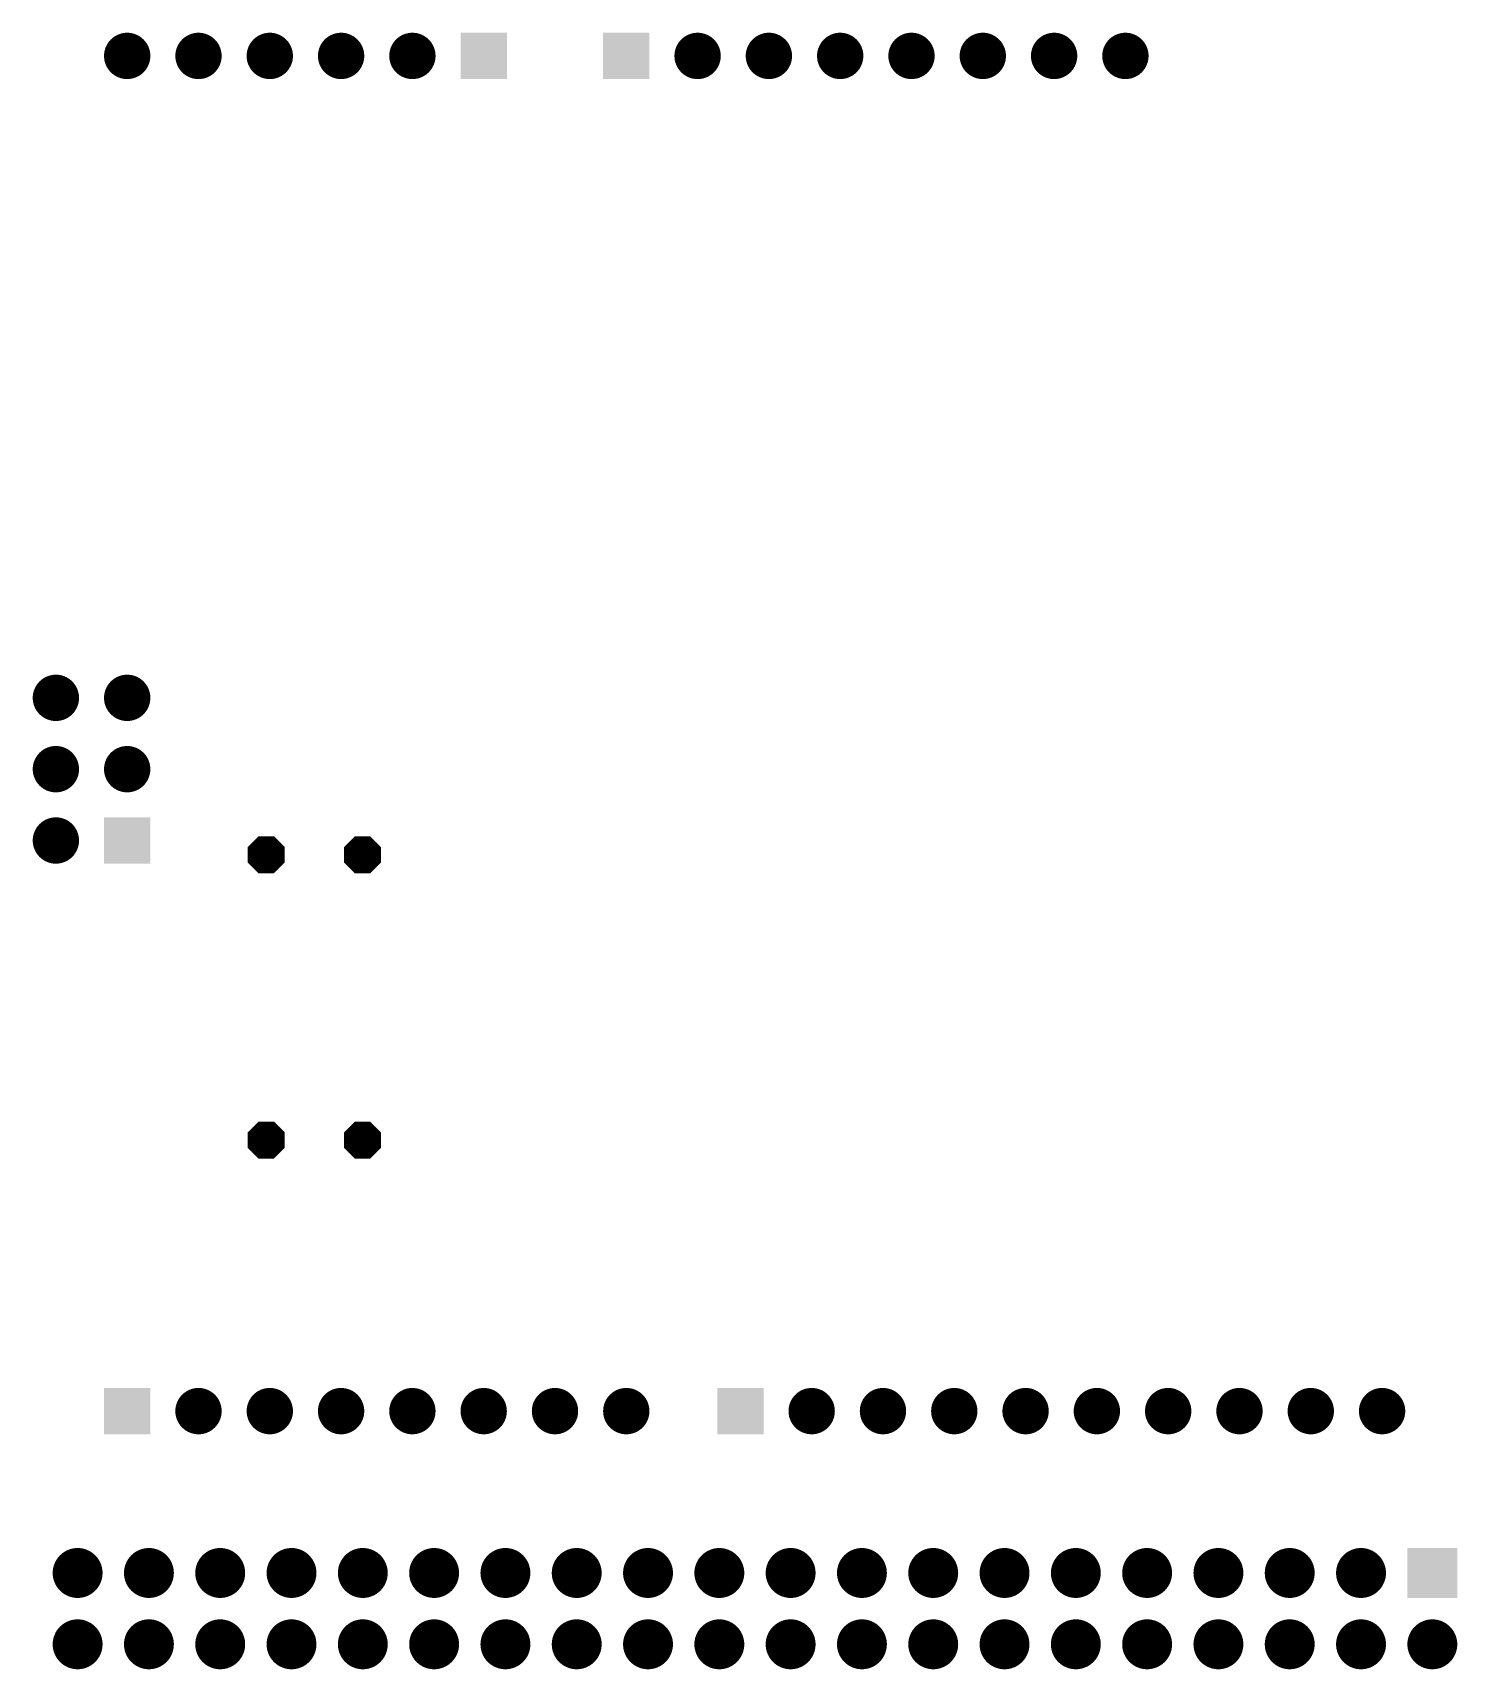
# Model space of a CAD drawing. Extents: x 3.2 to 54, y 10.2 to 68.5.
import ezdxf

# ---------------------------------------------------------------- set-up
doc = ezdxf.new("R2010")
doc.units = 0
doc.layers.add('17', color=82, linetype='CONTINUOUS')

# ---------------------------------------------------------------- blocks, each defined once
blk = doc.blocks.new('OCTAGONP')
at = {"const_width": 0.5}
blk.add_lwpolyline([(-0.25, -0.1036), (-0.25, 0.1036), (-0.1036, 0.25), (0.1036, 0.25), (0.25, 0.1036), (0.25, -0.1036), (0.1036, -0.25), (-0.1036, -0.25), (-0.25, -0.1036), (-0.25, 0.1036)], dxfattribs=at)
blk = doc.blocks.new('SQUAREP')
blk.add_solid([(-0.5, -0.5), (0.5, -0.5), (-0.5, 0.5), (0.5, 0.5)])
blk = doc.blocks.new('ROUNDP')
at = {"const_width": 0.5}
blk.add_lwpolyline([(0, -0.25, 1), (0, 0.25, 1), (0, -0.25)], format="xyb", dxfattribs=at)

msp = doc.modelspace()

# ---------------------------------------------------------------- block references
at = {"layer": '17'}
for name, p, xscale, yscale, rotation in [('ROUNDP', (6.604, 67.691), 1.651, 1.651, 180), ('ROUNDP', (6.604, 67.691), 1.651, 1.651, 180), ('ROUNDP', (9.144, 67.691), 1.651, 1.651, 180), ('ROUNDP', (9.144, 67.691), 1.651, 1.651, 180), ('ROUNDP', (11.684, 67.691), 1.651, 1.651, 180), ('ROUNDP', (11.684, 67.691), 1.651, 1.651, 180), ('ROUNDP', (14.224, 67.691), 1.651, 1.651, 180), ('ROUNDP', (14.224, 67.691), 1.651, 1.651, 180), ('ROUNDP', (16.764, 67.691), 1.651, 1.651, 180), ('ROUNDP', (16.764, 67.691), 1.651, 1.651, 180), ('SQUAREP', (19.304, 67.691), 1.651, 1.651, 180), ('SQUAREP', (19.304, 67.691), 1.651, 1.651, 180), ('SQUAREP', (24.384, 67.691), 1.651, 1.651, 180), ('SQUAREP', (24.384, 67.691), 1.651, 1.651, 180), ('ROUNDP', (26.924, 67.691), 1.651, 1.651, 180), ('ROUNDP', (26.924, 67.691), 1.651, 1.651, 180), ('ROUNDP', (29.464, 67.691), 1.651, 1.651, 180), ('ROUNDP', (29.464, 67.691), 1.651, 1.651, 180), ('ROUNDP', (32.004, 67.691), 1.651, 1.651, 180), ('ROUNDP', (32.004, 67.691), 1.651, 1.651, 180), ('ROUNDP', (34.544, 67.691), 1.651, 1.651, 180), ('ROUNDP', (34.544, 67.691), 1.651, 1.651, 180), ('ROUNDP', (37.084, 67.691), 1.651, 1.651, 180), ('ROUNDP', (37.084, 67.691), 1.651, 1.651, 180), ('ROUNDP', (39.624, 67.691), 1.651, 1.651, 180), ('ROUNDP', (39.624, 67.691), 1.651, 1.651, 180), ('ROUNDP', (42.164, 67.691), 1.651, 1.651, 180), ('ROUNDP', (42.164, 67.691), 1.651, 1.651, 180), ('ROUNDP', (4.064, 44.831), 1.651, 1.651, 180), ('ROUNDP', (4.064, 44.831), 1.651, 1.651, 180), ('ROUNDP', (6.604, 44.831), 1.651, 1.651, 180), ('ROUNDP', (6.604, 44.831), 1.651, 1.651, 180), ('ROUNDP', (4.064, 42.291), 1.651, 1.651, 180), ('ROUNDP', (4.064, 42.291), 1.651, 1.651, 180), ('ROUNDP', (6.604, 42.291), 1.651, 1.651, 180), ('ROUNDP', (6.604, 42.291), 1.651, 1.651, 180), ('ROUNDP', (4.064, 39.751), 1.651, 1.651, 180), ('ROUNDP', (4.064, 39.751), 1.651, 1.651, 180), ('SQUAREP', (6.604, 39.751), 1.651, 1.651, 180), ('SQUAREP', (6.604, 39.751), 1.651, 1.651, 180), ('OCTAGONP', (11.557, 39.243), 1.3208, 1.3208, 90), ('OCTAGONP', (11.557, 39.243), 1.3208, 1.3208, 90), ('OCTAGONP', (14.986, 39.243), 1.3208, 1.3208, 270), ('OCTAGONP', (14.986, 39.243), 1.3208, 1.3208, 270), ('OCTAGONP', (11.557, 29.083), 1.3208, 1.3208, 90), ('OCTAGONP', (11.557, 29.083), 1.3208, 1.3208, 90), ('OCTAGONP', (14.986, 29.083), 1.3208, 1.3208, 270), ('OCTAGONP', (14.986, 29.083), 1.3208, 1.3208, 270), ('SQUAREP', (6.604, 19.431), 1.651, 1.651, 180), ('SQUAREP', (6.604, 19.431), 1.651, 1.651, 180), ('ROUNDP', (9.144, 19.431), 1.651, 1.651, 180), ('ROUNDP', (9.144, 19.431), 1.651, 1.651, 180), ('ROUNDP', (11.684, 19.431), 1.651, 1.651, 180), ('ROUNDP', (11.684, 19.431), 1.651, 1.651, 180), ('ROUNDP', (14.224, 19.431), 1.651, 1.651, 180), ('ROUNDP', (14.224, 19.431), 1.651, 1.651, 180), ('ROUNDP', (16.764, 19.431), 1.651, 1.651, 180), ('ROUNDP', (16.764, 19.431), 1.651, 1.651, 180), ('ROUNDP', (19.304, 19.431), 1.651, 1.651, 180), ('ROUNDP', (19.304, 19.431), 1.651, 1.651, 180), ('ROUNDP', (21.844, 19.431), 1.651, 1.651, 180), ('ROUNDP', (21.844, 19.431), 1.651, 1.651, 180), ('ROUNDP', (24.384, 19.431), 1.651, 1.651, 180), ('ROUNDP', (24.384, 19.431), 1.651, 1.651, 180), ('SQUAREP', (28.448, 19.431), 1.651, 1.651, 180), ('SQUAREP', (28.448, 19.431), 1.651, 1.651, 180), ('ROUNDP', (30.988, 19.431), 1.651, 1.651, 180), ('ROUNDP', (30.988, 19.431), 1.651, 1.651, 180), ('ROUNDP', (33.528, 19.431), 1.651, 1.651, 180), ('ROUNDP', (33.528, 19.431), 1.651, 1.651, 180), ('ROUNDP', (36.068, 19.431), 1.651, 1.651, 180), ('ROUNDP', (36.068, 19.431), 1.651, 1.651, 180), ('ROUNDP', (38.608, 19.431), 1.651, 1.651, 180), ('ROUNDP', (38.608, 19.431), 1.651, 1.651, 180), ('ROUNDP', (41.148, 19.431), 1.651, 1.651, 180), ('ROUNDP', (41.148, 19.431), 1.651, 1.651, 180), ('ROUNDP', (43.688, 19.431), 1.651, 1.651, 180), ('ROUNDP', (43.688, 19.431), 1.651, 1.651, 180), ('ROUNDP', (46.228, 19.431), 1.651, 1.651, 180), ('ROUNDP', (46.228, 19.431), 1.651, 1.651, 180), ('ROUNDP', (48.768, 19.431), 1.651, 1.651, 180), ('ROUNDP', (48.768, 19.431), 1.651, 1.651, 180), ('ROUNDP', (51.308, 19.431), 1.651, 1.651, 180), ('ROUNDP', (51.308, 19.431), 1.651, 1.651, 180), ('ROUNDP', (4.838, 13.667), 1.778, 1.778, 180), ('ROUNDP', (4.838, 13.667), 1.778, 1.778, 180), ('ROUNDP', (7.378, 13.667), 1.778, 1.778, 180), ('ROUNDP', (7.378, 13.667), 1.778, 1.778, 180), ('ROUNDP', (9.918, 13.667), 1.778, 1.778, 180), ('ROUNDP', (9.918, 13.667), 1.778, 1.778, 180), ('ROUNDP', (12.458, 13.667), 1.778, 1.778, 180), ('ROUNDP', (12.458, 13.667), 1.778, 1.778, 180), ('ROUNDP', (14.998, 13.667), 1.778, 1.778, 180), ('ROUNDP', (14.998, 13.667), 1.778, 1.778, 180), ('ROUNDP', (17.538, 13.667), 1.778, 1.778, 180), ('ROUNDP', (17.538, 13.667), 1.778, 1.778, 180), ('ROUNDP', (20.078, 13.667), 1.778, 1.778, 180), ('ROUNDP', (20.078, 13.667), 1.778, 1.778, 180), ('ROUNDP', (22.618, 13.667), 1.778, 1.778, 180), ('ROUNDP', (22.618, 13.667), 1.778, 1.778, 180), ('ROUNDP', (25.158, 13.667), 1.778, 1.778, 180), ('ROUNDP', (25.158, 13.667), 1.778, 1.778, 180), ('ROUNDP', (27.698, 13.667), 1.778, 1.778, 180), ('ROUNDP', (27.698, 13.667), 1.778, 1.778, 180), ('ROUNDP', (30.238, 13.667), 1.778, 1.778, 180), ('ROUNDP', (30.238, 13.667), 1.778, 1.778, 180), ('ROUNDP', (32.778, 13.667), 1.778, 1.778, 180), ('ROUNDP', (32.778, 13.667), 1.778, 1.778, 180), ('ROUNDP', (35.318, 13.667), 1.778, 1.778, 180), ('ROUNDP', (35.318, 13.667), 1.778, 1.778, 180), ('ROUNDP', (37.858, 13.667), 1.778, 1.778, 180), ('ROUNDP', (37.858, 13.667), 1.778, 1.778, 180), ('ROUNDP', (40.398, 13.667), 1.778, 1.778, 180), ('ROUNDP', (40.398, 13.667), 1.778, 1.778, 180), ('ROUNDP', (42.938, 13.667), 1.778, 1.778, 180), ('ROUNDP', (42.938, 13.667), 1.778, 1.778, 180), ('ROUNDP', (45.478, 13.667), 1.778, 1.778, 180), ('ROUNDP', (45.478, 13.667), 1.778, 1.778, 180), ('ROUNDP', (48.018, 13.667), 1.778, 1.778, 180), ('ROUNDP', (48.018, 13.667), 1.778, 1.778, 180), ('ROUNDP', (50.558, 13.667), 1.778, 1.778, 180), ('ROUNDP', (50.558, 13.667), 1.778, 1.778, 180), ('SQUAREP', (53.098, 13.667), 1.778, 1.778, 180), ('SQUAREP', (53.098, 13.667), 1.778, 1.778, 180), ('ROUNDP', (4.838, 11.127), 1.778, 1.778, 180), ('ROUNDP', (4.838, 11.127), 1.778, 1.778, 180), ('ROUNDP', (7.378, 11.127), 1.778, 1.778, 180), ('ROUNDP', (7.378, 11.127), 1.778, 1.778, 180), ('ROUNDP', (9.918, 11.127), 1.778, 1.778, 180), ('ROUNDP', (9.918, 11.127), 1.778, 1.778, 180), ('ROUNDP', (12.458, 11.127), 1.778, 1.778, 180), ('ROUNDP', (12.458, 11.127), 1.778, 1.778, 180), ('ROUNDP', (14.998, 11.127), 1.778, 1.778, 180), ('ROUNDP', (14.998, 11.127), 1.778, 1.778, 180), ('ROUNDP', (17.538, 11.127), 1.778, 1.778, 180), ('ROUNDP', (17.538, 11.127), 1.778, 1.778, 180), ('ROUNDP', (20.078, 11.127), 1.778, 1.778, 180), ('ROUNDP', (20.078, 11.127), 1.778, 1.778, 180), ('ROUNDP', (22.618, 11.127), 1.778, 1.778, 180), ('ROUNDP', (22.618, 11.127), 1.778, 1.778, 180), ('ROUNDP', (25.158, 11.127), 1.778, 1.778, 180), ('ROUNDP', (25.158, 11.127), 1.778, 1.778, 180), ('ROUNDP', (27.698, 11.127), 1.778, 1.778, 180), ('ROUNDP', (27.698, 11.127), 1.778, 1.778, 180), ('ROUNDP', (30.238, 11.127), 1.778, 1.778, 180), ('ROUNDP', (30.238, 11.127), 1.778, 1.778, 180), ('ROUNDP', (32.778, 11.127), 1.778, 1.778, 180), ('ROUNDP', (32.778, 11.127), 1.778, 1.778, 180), ('ROUNDP', (35.318, 11.127), 1.778, 1.778, 180), ('ROUNDP', (35.318, 11.127), 1.778, 1.778, 180), ('ROUNDP', (37.858, 11.127), 1.778, 1.778, 180), ('ROUNDP', (37.858, 11.127), 1.778, 1.778, 180), ('ROUNDP', (40.398, 11.127), 1.778, 1.778, 180), ('ROUNDP', (40.398, 11.127), 1.778, 1.778, 180), ('ROUNDP', (42.938, 11.127), 1.778, 1.778, 180), ('ROUNDP', (42.938, 11.127), 1.778, 1.778, 180), ('ROUNDP', (45.478, 11.127), 1.778, 1.778, 180), ('ROUNDP', (45.478, 11.127), 1.778, 1.778, 180), ('ROUNDP', (48.018, 11.127), 1.778, 1.778, 180), ('ROUNDP', (48.018, 11.127), 1.778, 1.778, 180), ('ROUNDP', (50.558, 11.127), 1.778, 1.778, 180), ('ROUNDP', (50.558, 11.127), 1.778, 1.778, 180), ('ROUNDP', (53.098, 11.127), 1.778, 1.778, 180), ('ROUNDP', (53.098, 11.127), 1.778, 1.778, 180)]:
    msp.add_blockref(name, p, dxfattribs=dict(at, xscale=xscale, yscale=yscale, rotation=rotation))

doc.saveas('drawing.dxf')
